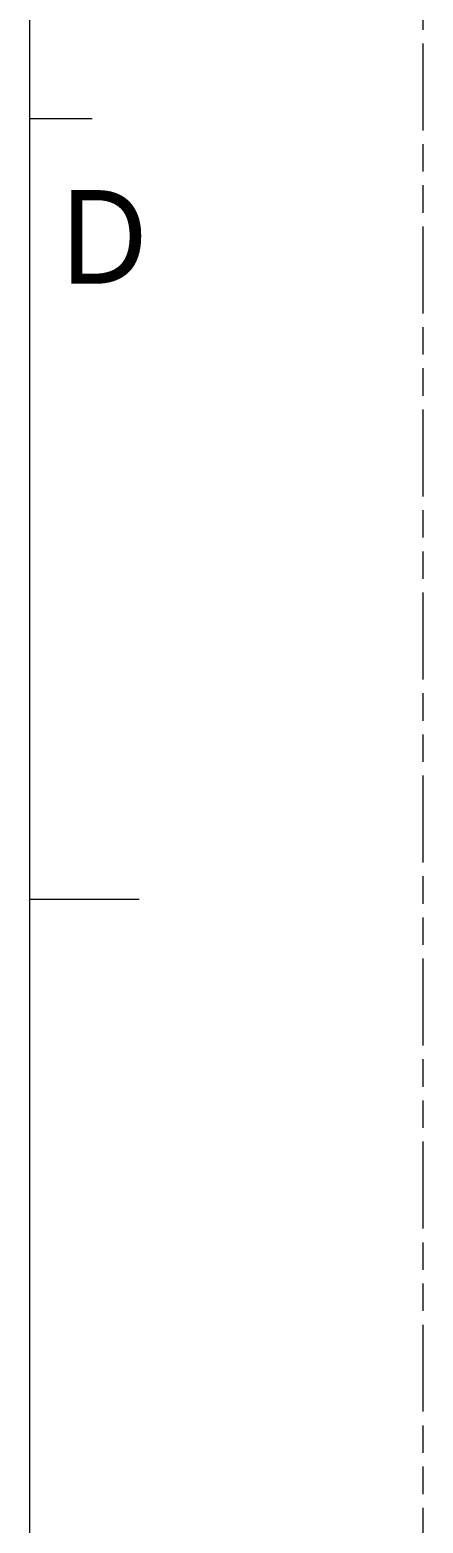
# Model space of a CAD drawing. Extents: x 2541 to 3941, y 2348 to 3338.
# Drawn here: x 3898.1 to 3941.2, y 2535.7 to 2698.8 of the extents above; entities that cross this region are included whole.
import ezdxf

# ---------------------------------------------------------------- set-up
doc = ezdxf.new("R2010")
doc.units = 0
doc.linetypes.add('PHANTOM', pattern=[29.5, 9.5, -1.5, 3, -1.5, 3, -1.5, 9.5])
doc.layers.get('0').update_dxf_attribs({"lineweight": 0})
doc.layers.add('0PAPERF', color=2, linetype='PHANTOM', lineweight=0, plot=False)
doc.layers.add('備註', color=1, linetype='Continuous', lineweight=0)
doc.layers.add('鵬鼎', color=5, linetype='Continuous')
doc.styles.get("Standard").update_dxf_attribs({"font": 'simplex.shx', "height": 2.7})

msp = doc.modelspace()

# ---------------------------------------------------------------- linework, layer by layer
at = {"lineweight": 0}
for p, q in [((3898.1404, 2375.14801), (3898.1404, 3286.45212)), ((3898.1404, 2689.15542), (3904.96664, 2689.15542)), ((3898.1404, 2603.82732), (3910.08633, 2603.82732))]:
    msp.add_line(p, q, dxfattribs=at)
at = {"layer": '0PAPERF'}
msp.add_line((3898.1404, 2375.14801), (3898.1404, 3263.74925), dxfattribs=at)
at = {"layer": '備註', "color": 2, "linetype": 'PHANTOM', "lineweight": 0}
msp.add_line((3941.15578, 2347.84302), (3941.15578, 3337.66953), dxfattribs=at)

# ---------------------------------------------------------------- texts
at = {"layer": '鵬鼎', "insert": (3901.39728, 2681.31488), "char_height": 10.239372, "width": 19.313943, "attachment_point": 1}
msp.add_mtext('{\\fMicrosoft JhengHei|b0|i0|c136|p0;\\C0;D}', dxfattribs=at)

doc.saveas('drawing.dxf')
